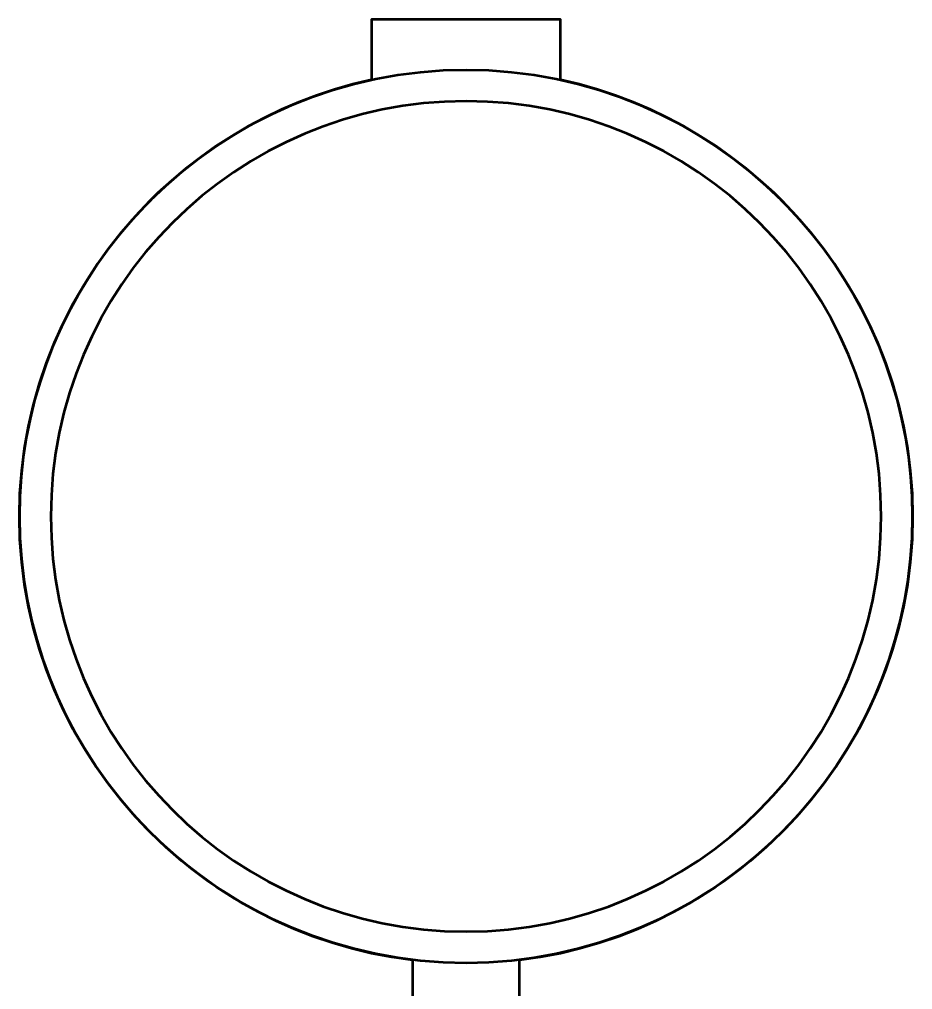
# Model space of a CAD drawing. Header units: centimetres. Extents: x -14.4 to 14.4, y -15.9 to 20.1.
# Drawn here: x -11.05 to -3.95, y 7.54 to 15.25 of the extents above; entities that cross this region are included whole.
import ezdxf

# ---------------------------------------------------------------- set-up
doc = ezdxf.new("R2010")
doc.units = ezdxf.units.CM
doc.header["$MEASUREMENT"] = 0
doc.layers.add('Layer 1', color=7, linetype='Continuous')

msp = doc.modelspace()

# ---------------------------------------------------------------- linework, layer by layer
at = {"layer": 'Layer 1', "color": 4, "lineweight": 53}
msp.add_ellipse((-7.5, 11.29999), major_axis=(0, 3.55), ratio=1, dxfattribs=at)
at = {"layer": 'Layer 1', "lineweight": 53}
for points, knots in [([(-7.07501, 7.7754), (-7.07501, 7.7754), (-7.07501, 6.52458), (-7.07501, 6.52458), (-7.07501, 6.52458), (-5.31479, 6.31454), (-3.95, 4.81677), (-3.95, 3), (-3.95, 3), (-3.95, 1.29672), (-5.14963, -0.12612), (-6.75001, -0.47036), (-6.75001, -0.47036), (-6.75001, -0.47036), (-6.75001, -0.94999), (-6.75001, -0.94999), (-6.75001, -0.94999), (-6.75001, -0.94999), (-8.25001, -0.94999), (-8.25001, -0.94999), (-8.25001, -0.94999), (-8.25001, -0.94999), (-8.25001, -0.47036), (-8.25001, -0.47036), (-8.25001, -0.47036), (-9.85038, -0.12612), (-11.05, 1.29673), (-11.05, 3), (-11.05, 3), (-11.05, 4.81677), (-9.68522, 6.31454), (-7.92501, 6.52458), (-7.92501, 6.52458), (-7.92501, 6.52458), (-7.92501, 7.7754), (-7.92501, 7.7754), (-7.92501, 7.7754), (-9.68522, 7.98544), (-11.05, 9.48321), (-11.05, 11.29998), (-11.05, 11.29998), (-11.05, 13.00325), (-9.85038, 14.4261), (-8.25001, 14.77034), (-8.25001, 14.77034), (-8.25001, 14.77034), (-8.25001, 15.24997), (-8.25001, 15.24997), (-8.25001, 15.24997), (-8.25001, 15.24997), (-6.75001, 15.24997), (-6.75001, 15.24997), (-6.75001, 15.24997), (-6.75001, 15.24997), (-6.75001, 14.77034), (-6.75001, 14.77034), (-6.75001, 14.77034), (-5.14963, 14.4261), (-3.95, 13.00326), (-3.95, 11.29998), (-3.95, 11.29998), (-3.95, 9.48321), (-5.31479, 7.98544), (-7.07501, 7.7754)], [0, 0, 0, 0, 0.0588235, 0.0588235, 0.0588235, 0.0588235, 0.1176471, 0.1176471, 0.1176471, 0.1176471, 0.1764706, 0.1764706, 0.1764706, 0.1764706, 0.2352941, 0.2352941, 0.2352941, 0.2352941, 0.2941176, 0.2941176, 0.2941176, 0.2941176, 0.3529412, 0.3529412, 0.3529412, 0.3529412, 0.4117647, 0.4117647, 0.4117647, 0.4117647, 0.4705882, 0.4705882, 0.4705882, 0.4705882, 0.5294118, 0.5294118, 0.5294118, 0.5294118, 0.5882353, 0.5882353, 0.5882353, 0.5882353, 0.6470588, 0.6470588, 0.6470588, 0.6470588, 0.7058824, 0.7058824, 0.7058824, 0.7058824, 0.7647059, 0.7647059, 0.7647059, 0.7647059, 0.8235294, 0.8235294, 0.8235294, 0.8235294, 0.8823529, 0.8823529, 0.8823529, 0.8823529, 1, 1, 1, 1]), ([(-7.5, 7.99998), (-9.32255, 7.99998), (-10.8, 9.47743), (-10.8, 11.29998), (-10.8, 11.29998), (-10.8, 13.12253), (-9.32255, 14.59998), (-7.5, 14.59998), (-7.5, 14.59998), (-5.67745, 14.59998), (-4.2, 13.12253), (-4.2, 11.29998), (-4.2, 11.29998), (-4.2, 9.47743), (-5.67745, 7.99998), (-7.5, 7.99998)], [0, 0, 0, 0, 0.2, 0.2, 0.2, 0.2, 0.4, 0.4, 0.4, 0.4, 0.6, 0.6, 0.6, 0.6, 1, 1, 1, 1])]:
    msp.add_open_spline(points, degree=3, knots=knots, dxfattribs=at)

doc.saveas('drawing.dxf')
